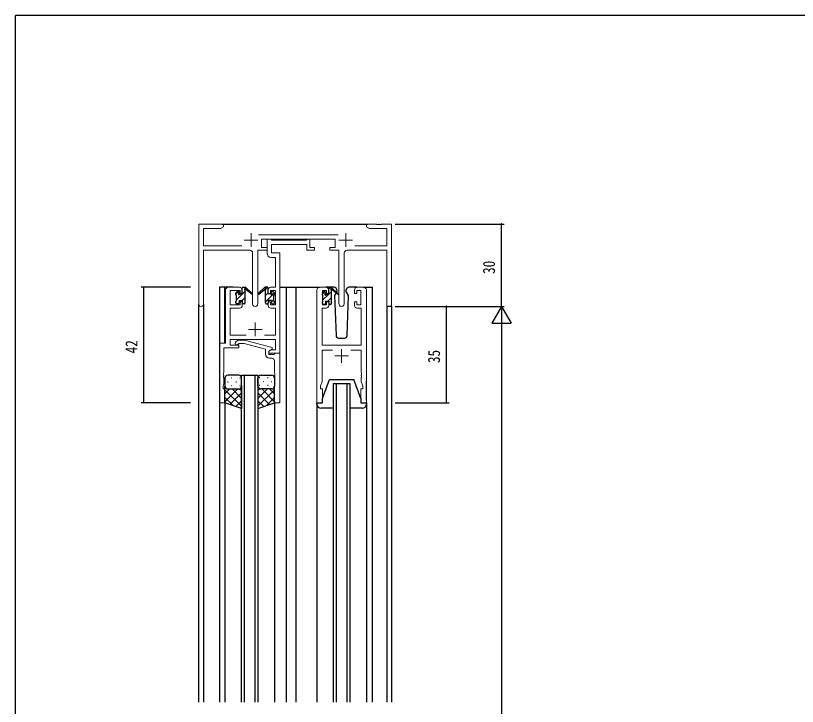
# Model space of a CAD drawing. Units: millimetres, scale not verified. Extents: x -397 to 397, y -282 to 282.
# Drawn here: x -393.9 to -109.6, y 28 to 279.3 of the extents above; entities that cross this region are included whole.
import ezdxf
from ezdxf.enums import TextEntityAlignment as Align

# ---------------------------------------------------------------- set-up
doc = ezdxf.new("R2010")
doc.units = ezdxf.units.MM
doc.header["$LTSCALE"] = 2
doc.layers.add('0-2_YKK_11', color=7, linetype='Continuous', lineweight=18)
for name, color, linetype in [('0-3_YKK_12', 2, 'Continuous'), ('0-4_YKK_13', 4, 'Continuous'), ('0-6_YKK_D', 6, 'Continuous'), ('0-7_YKK_ZWAK', 7, 'Continuous')]:
    doc.layers.add(name, color=color, linetype=linetype)
doc.styles.add('ＭＳ ゴシック', font='')
doc.styles.get('ＭＳ ゴシック').set_extended_font_data('MS Gothic')

msp = doc.modelspace()

# ---------------------------------------------------------------- linework, layer by layer
at = {"layer": '0-2_YKK_11', "color": 2}
for p, q in [((-308.273, 200.165), (-308.273, 195.165)), ((-273.873, 200.165), (-273.873, 195.165)), ((-310.773, 197.665), (-305.773, 197.665)), ((-276.373, 197.665), (-271.373, 197.665)), ((-309.273, 165.165), (-304.273, 165.165)), ((-306.773, 167.665), (-306.773, 162.665)), ((-275.373, 157.965), (-275.373, 152.965)), ((-277.873, 155.465), (-272.873, 155.465))]:
    msp.add_line(p, q, dxfattribs=at)
at = {"layer": '0-2_YKK_11'}
for p, q in [((-276.57, 199.595), (-305.581, 199.595)), ((-307.723, 192.965), (-307.723, 174.415)), ((-274.423, 174.415), (-274.423, 192.965)), ((-312.473, 180.465), (-316.573, 180.465)), ((-283.373, 180.465), (-281.073, 180.465)), ((-269.673, 180.465), (-267.373, 180.465)), ((-300.775, 154.665), (-301.575, 154.665))]:
    msp.add_line(p, q, dxfattribs=at)
for points in [[(-311.623, 195.595), (-325.643, 195.595), (-325.643, 201.835), (-319.364, 201.835), (-318.273, 202.465), (-318.273, 203.465), (-327.273, 203.465), (-327.273, 174.28)], [(-273.423, 193.965), (-258.903, 193.965), (-258.903, 173.465), (-257.273, 173.465), (-257.273, 203.465), (-260.814, 203.465), (-260.998, 203.345), (-261.548, 203.345), (-261.731, 203.465), (-261.814, 203.465), (-261.998, 203.345), (-262.548, 203.345), (-262.731, 203.465), (-266.273, 203.465), (-266.273, 202.465), (-265.182, 201.835), (-258.903, 201.835), (-258.903, 195.595), (-270.522, 195.595)], [(-317.573, 179.465), (-317.573, 160.095), (-319.773, 160.095), (-319.773, 138.465), (-317.773, 138.465), (-317.773, 143.465), (-318.473, 143.465), (-318.473, 144.465), (-318.143, 145.372), (-318.143, 147.507), (-318.263, 147.69), (-318.263, 148.24), (-318.143, 148.423), (-318.143, 148.507), (-318.263, 148.69), (-318.263, 149.24), (-318.143, 149.423), (-318.143, 158.465), (-312.773, 158.465), (-312.773, 159.465), (-315.943, 159.465), (-315.943, 161.465), (-299.403, 161.465), (-299.403, 157.765), (-300.907, 157.765), (-301.773, 157.265), (-301.773, 156.465), (-297.773, 156.465), (-297.773, 180.465), (-297.773, 192.965), (-300.843, 192.965), (-300.843, 196.035), (-288.073, 196.035), (-288.073, 193.965), (-285.173, 193.965), (-285.173, 194.965), (-286.873, 194.965), (-286.873, 197.965), (-287.773, 197.965), (-288.048, 197.785)], [(-305.823, 174.415), (-305.823, 193.965), (-302.473, 193.965), (-302.473, 194.965), (-304.473, 194.965), (-304.473, 197.965), (-277.673, 197.965), (-277.673, 194.965), (-279.673, 194.965), (-279.673, 193.965), (-276.323, 193.965), (-276.323, 174.415)], [(-288.048, 197.785), (-288.231, 197.665), (-300.684, 197.665), (-300.868, 197.785), (-301.143, 197.965), (-302.473, 197.965), (-302.473, 192.835)], [(-325.643, 174.28), (-325.643, 193.965), (-308.723, 193.965)], [(-300.973, 191.335), (-299.403, 191.335), (-299.403, 180.465), (-301.073, 180.465)], [(-311.473, 173.865), (-311.473, 175.165), (-312.273, 175.165), (-312.273, 174.065), (-315.943, 174.065), (-315.943, 179.265), (-312.273, 179.265), (-312.273, 178.165), (-311.473, 178.165), (-311.473, 179.465)], [(-302.073, 179.465), (-302.073, 178.165), (-301.273, 178.165), (-301.273, 179.265), (-299.403, 179.265), (-299.403, 174.065), (-301.273, 174.065), (-301.273, 175.165), (-302.073, 175.165), (-302.073, 173.865)], [(-278.723, 157.535), (-282.443, 157.535), (-282.443, 146.196), (-283.073, 144.465), (-283.073, 143.465), (-282.373, 143.465), (-282.373, 138.465), (-284.373, 138.465), (-284.373, 179.465)], [(-280.073, 179.465), (-280.073, 178.165), (-280.873, 178.165), (-280.873, 179.265), (-282.373, 179.265), (-282.373, 174.065), (-280.873, 174.065), (-280.873, 175.165), (-280.073, 175.165), (-280.073, 173.865)], [(-266.373, 179.465), (-266.373, 138.465), (-268.373, 138.465), (-268.373, 143.465), (-267.673, 143.465), (-267.673, 144.465), (-268.303, 146.196), (-268.303, 147.507), (-268.183, 147.69), (-268.183, 148.24), (-268.303, 148.423), (-268.303, 148.507), (-268.183, 148.69), (-268.183, 149.24), (-268.303, 149.423), (-268.303, 157.535), (-272.022, 157.535)], [(-270.673, 173.865), (-270.673, 175.165), (-269.873, 175.165), (-269.873, 174.065), (-268.373, 174.065), (-268.373, 179.265), (-269.873, 179.265), (-269.873, 178.165), (-270.673, 178.165), (-270.673, 179.465)], [(-310.123, 163.095), (-315.943, 163.095), (-315.943, 172.865), (-312.473, 172.865)], [(-301.073, 172.865), (-299.403, 172.865), (-299.403, 163.095), (-303.422, 163.095)], [(-281.073, 172.865), (-282.443, 172.865), (-282.443, 159.465), (-268.303, 159.465), (-268.303, 172.865), (-269.673, 172.865)], [(-313.899, 160.489), (-313.123, 161.265), (-310.678, 161.265), (-300.575, 158.558), (-300.575, 157.958), (-301.775, 157.265), (-301.775, 155.965), (-299.975, 155.965), (-299.775, 156.165), (-299.475, 156.465), (-297.775, 156.465)], [(-303.075, 156.165), (-303.075, 157.985), (-310.836, 160.065), (-312.626, 160.065), (-313.05, 159.641)], [(-297.775, 156.465), (-297.775, 138.465), (-299.775, 138.465), (-299.775, 147.507), (-299.655, 147.69), (-299.655, 148.24), (-299.775, 148.423), (-299.775, 148.507), (-299.655, 148.69), (-299.655, 149.24), (-299.775, 149.423), (-299.775, 153.665)]]:
    msp.add_lwpolyline(points, dxfattribs=at)
for centre, radius, start, end in [((-308.723, 192.965), 1, 0.00001, 89.99999), ((-273.423, 192.965), 1, 90.00001, 179.99999), ((-300.973, 192.835), 1.5, 180.00001, 269.99999), ((-316.573, 179.465), 1, 90.00001, 179.99999), ((-312.473, 179.465), 1, 0.00001, 89.99999), ((-301.073, 179.465), 1, 90.00001, 179.99999), ((-283.373, 179.465), 1, 90.00001, 179.99999), ((-281.073, 179.465), 1, 0.00001, 89.99999), ((-269.673, 179.465), 1, 90.00001, 179.99999), ((-267.373, 179.465), 1, 0.00001, 89.99999), ((-326.458, 174.28), 0.815, 179.99999, 0.00001), ((-312.473, 173.865), 1, 270.00001, 359.99999), ((-306.773, 174.415), 0.95, 179.99999, 0.00001), ((-301.073, 173.865), 1, 180.00001, 269.99999), ((-281.073, 173.865), 1, 270.00001, 359.99999), ((-275.373, 174.415), 0.95, 179.99999, 0.00001), ((-269.673, 173.865), 1, 180.00001, 269.99999), ((-313.475, 160.065), 0.6, 134.99999, 315.00001), ((-301.575, 156.165), 1.5, 180.00001, 269.99999), ((-300.775, 153.665), 1, 0.00001, 89.99999)]:
    msp.add_arc(centre, radius, start, end, dxfattribs=at)
at = {"layer": '0-3_YKK_12'}
for p, q in [((-318.773, 203.465), (-265.773, 203.465)), ((-319.773, 180.465), (-319.773, 29.465)), ((-314.773, 180.465), (-319.773, 180.465)), ((-317.773, 160.112), (-317.773, 180.465)), ((-297.773, 180.465), (-292.072, 180.465)), ((-295.573, 180.465), (-295.573, 29.465)), ((-292.072, 180.465), (-283.373, 180.465)), ((-292.072, 180.465), (-292.072, 29.465)), ((-267.373, 180.465), (-264.173, 180.464)), ((-264.173, 29.465), (-264.173, 180.464)), ((-327.273, 29.465), (-327.273, 174.28)), ((-325.643, 174.28), (-325.643, 29.465)), ((-258.903, 173.465), (-258.903, 29.465)), ((-257.273, 173.465), (-258.903, 173.465)), ((-257.273, 173.465), (-257.273, 29.465)), ((-311.775, 148.465), (-305.775, 148.465)), ((-311.775, 29.465), (-311.775, 148.465)), ((-310.775, 148.465), (-310.775, 29.465)), ((-306.775, 29.465), (-306.775, 148.465)), ((-305.775, 148.465), (-305.775, 29.465)), ((-278.373, 145.465), (-272.373, 145.465)), ((-278.373, 29.465), (-278.373, 145.465)), ((-277.373, 145.465), (-277.373, 29.465)), ((-273.373, 29.465), (-273.373, 145.465)), ((-272.373, 145.465), (-272.373, 29.465)), ((-317.773, 138.965), (-317.774, 29.465)), ((-299.775, 138.965), (-299.775, 29.465)), ((-284.373, 137.965), (-284.373, 29.465)), ((-266.373, 137.965), (-266.373, 29.465))]:
    msp.add_line(p, q, dxfattribs=at)
at = {"layer": '0-4_YKK_13'}
for p, q in [((-311.473, 178.065), (-311.473, 180.165)), ((-311.45, 180.281), (-311.289, 180.442)), ((-311.173, 180.465), (-310.383, 180.465)), ((-310.473, 179.965), (-310.473, 180.465)), ((-310.473, 174.765), (-310.473, 179.365)), ((-310.189, 180.395), (-308.007, 178.347)), ((-308.04, 178.002), (-310.18, 179.699)), ((-303.356, 180.395), (-305.538, 178.347)), ((-305.506, 178.002), (-303.366, 179.699)), ((-302.372, 180.465), (-303.163, 180.465)), ((-303.072, 179.965), (-303.072, 180.465)), ((-303.072, 174.765), (-303.072, 179.365)), ((-302.894, 179.856), (-302.295, 180.455)), ((-302.072, 178.065), (-302.072, 180.165)), ((-278.086, 180.465), (-281.073, 180.465)), ((-280.072, 177.865), (-280.072, 179.965)), ((-279.772, 180.265), (-278.982, 180.265)), ((-279.072, 179.765), (-279.072, 180.265)), ((-279.072, 174.565), (-279.072, 179.165)), ((-278.788, 180.194), (-276.606, 178.147)), ((-276.639, 177.802), (-278.779, 179.499)), ((-277.087, 179.5), (-277.068, 178.965)), ((-273.678, 178.965), (-273.659, 179.5)), ((-269.673, 180.465), (-272.659, 180.465)), ((-313.773, 177.958), (-312.714, 179.017)), ((-313.773, 177.765), (-313.773, 178.365)), ((-313.685, 178.577), (-313.185, 179.077)), ((-313.573, 175.913), (-310.473, 179.013)), ((-313.573, 175.465), (-313.573, 177.565)), ((-312.673, 178.865), (-312.673, 178.526)), ((-312.212, 178.065), (-311.473, 178.065)), ((-311.576, 175.665), (-310.473, 176.768)), ((-303.072, 175.188), (-299.791, 178.469)), ((-303.072, 177.433), (-302.072, 178.433)), ((-301.333, 178.065), (-302.072, 178.065)), ((-300.872, 178.865), (-300.872, 178.526)), ((-299.86, 178.577), (-300.36, 179.077)), ((-299.972, 175.465), (-299.972, 177.565)), ((-299.772, 177.765), (-299.772, 178.365)), ((-282.372, 177.928), (-281.394, 178.906)), ((-282.372, 177.565), (-282.372, 178.165)), ((-282.284, 178.377), (-281.784, 178.877)), ((-282.172, 175.883), (-280.19, 177.865)), ((-282.172, 175.265), (-282.172, 177.365)), ((-281.272, 178.665), (-281.272, 178.326)), ((-280.811, 177.865), (-280.072, 177.865)), ((-280.345, 175.465), (-279.072, 176.738)), ((-280.072, 177.983), (-279.072, 178.983)), ((-277.394, 178.401), (-277.915, 177.498)), ((-277.915, 177.498), (-277.406, 162.93)), ((-277.068, 178.965), (-277.212, 178.715)), ((-272.83, 177.498), (-273.678, 178.965)), ((-273.339, 162.93), (-272.83, 177.498)), ((-313.773, 174.765), (-313.773, 175.265)), ((-312.973, 174.465), (-313.473, 174.465)), ((-312.673, 175.665), (-311.473, 175.665)), ((-312.673, 175.665), (-312.673, 174.765)), ((-311.473, 175.665), (-311.473, 174.765)), ((-310.773, 174.465), (-311.173, 174.465)), ((-302.772, 174.465), (-302.372, 174.465)), ((-302.072, 175.665), (-302.072, 174.765)), ((-300.872, 175.665), (-302.072, 175.665)), ((-300.872, 175.143), (-299.972, 176.043)), ((-300.872, 175.665), (-300.872, 174.765)), ((-300.572, 174.465), (-300.072, 174.465)), ((-299.772, 174.765), (-299.772, 175.265)), ((-282.372, 174.565), (-282.372, 175.065)), ((-281.572, 174.265), (-282.072, 174.265)), ((-281.543, 174.266), (-281.274, 174.536)), ((-281.272, 175.465), (-280.072, 175.465)), ((-281.272, 175.465), (-281.272, 174.565)), ((-280.072, 175.465), (-280.072, 174.565)), ((-279.372, 174.265), (-279.772, 174.265)), ((-279.287, 174.277), (-279.084, 174.48)), ((-276.407, 161.965), (-274.338, 161.965)), ((-312.775, 148.465), (-316.775, 148.465)), ((-304.776, 148.465), (-300.776, 148.465)), ((-317.775, 147.465), (-317.775, 144.465)), ((-316.855, 146.102), (-316.655, 146.102)), ((-315.44, 147.517), (-315.24, 147.517)), ((-313.825, 146.102), (-313.625, 146.102)), ((-312.41, 147.517), (-312.21, 147.517)), ((-311.775, 144.465), (-311.775, 147.465)), ((-305.776, 144.465), (-305.776, 147.465)), ((-305.141, 147.517), (-305.341, 147.517)), ((-303.726, 146.102), (-303.926, 146.102)), ((-302.111, 147.517), (-302.311, 147.517)), ((-300.696, 146.102), (-300.896, 146.102)), ((-299.776, 147.465), (-299.776, 144.465)), ((-282.373, 139.965), (-279.773, 146.965)), ((-279.773, 146.965), (-270.973, 146.965)), ((-268.373, 139.965), (-270.973, 146.965)), ((-266.373, 139.449), (-266.373, 146.265)), ((-317.775, 138.465), (-317.775, 144.465)), ((-315.983, 143.465), (-317.775, 141.673)), ((-313.154, 143.465), (-317.775, 138.845)), ((-317.775, 143.197), (-311.775, 137.197)), ((-316.775, 143.465), (-313.175, 143.465)), ((-316.375, 143.465), (-312.775, 143.465)), ((-315.44, 144.687), (-315.24, 144.687)), ((-315.214, 143.465), (-311.775, 140.025)), ((-312.443, 143.522), (-311.775, 142.854)), ((-312.41, 144.687), (-312.21, 144.687)), ((-311.775, 144.687), (-311.775, 136.322)), ((-305.776, 144.687), (-305.776, 136.322)), ((-305.108, 143.522), (-305.776, 142.854)), ((-302.337, 143.465), (-305.776, 140.025)), ((-299.776, 143.197), (-305.776, 137.197)), ((-305.141, 144.687), (-305.341, 144.687)), ((-301.176, 143.465), (-304.776, 143.465)), ((-304.397, 143.465), (-299.776, 138.845)), ((-300.776, 143.465), (-304.376, 143.465)), ((-302.111, 144.687), (-302.311, 144.687)), ((-301.568, 143.465), (-299.776, 141.673)), ((-299.776, 138.465), (-299.776, 144.465)), ((-317.775, 140.368), (-314.814, 137.408)), ((-311.775, 142.017), (-315.97, 137.821)), ((-305.776, 142.017), (-301.581, 137.821)), ((-299.776, 140.368), (-302.737, 137.408)), ((-282.373, 138.465), (-282.373, 139.965)), ((-268.373, 139.965), (-268.373, 138.465)), ((-311.775, 136.322), (-317.775, 138.465)), ((-311.775, 139.188), (-313.886, 137.076)), ((-305.776, 139.188), (-303.665, 137.076)), ((-305.776, 136.322), (-299.776, 138.465)), ((-284.373, 138.465), (-282.373, 138.465)), ((-284.373, 137.965), (-284.373, 138.465)), ((-278.373, 136.465), (-282.873, 136.465)), ((-267.873, 136.465), (-272.373, 136.465)), ((-268.373, 138.465), (-266.373, 138.465)), ((-266.373, 138.465), (-266.373, 137.965))]:
    msp.add_line(p, q, dxfattribs=at)
for centre, radius, start, end in [((-312.973, 178.865), 0.3, 0, 135), ((-311.173, 180.165), 0.3, 90, 180), ((-310.473, 179.765), 0.2, 20.88332, 233.1301), ((-310.773, 179.365), 0.3, 0, 53.1301), ((-310.383, 180.165), 0.3, 49.89741, 90), ((-310.006, 179.943), 0.3, 200.88332, 234.62002), ((-303.539, 179.943), 0.3, 305.37998, 339.11668), ((-303.163, 180.165), 0.3, 90, 130.10259), ((-303.072, 179.765), 0.2, 306.8699, 159.11668), ((-302.772, 179.365), 0.3, 126.8699, 180), ((-302.372, 180.165), 0.3, 0, 90), ((-300.572, 178.865), 0.3, 45, 180), ((-279.772, 179.965), 0.3, 90, 180), ((-279.072, 179.565), 0.2, 20.88332, 233.1301), ((-279.372, 179.165), 0.3, 0, 53.1301), ((-278.982, 179.965), 0.3, 49.89741, 90), ((-278.605, 179.743), 0.3, 200.88332, 234.62002), ((-278.086, 179.465), 1, 2, 90), ((-272.659, 179.465), 1, 90, 178), ((-313.473, 178.365), 0.3, 135, 180), ((-313.573, 177.765), 0.2, 180, 270), ((-312.673, 178.065), 0.25, 123.05573, 326.94427), ((-312.973, 178.526), 0.3, 303.05573, 0), ((-312.212, 177.765), 0.3, 90, 146.94427), ((-307.924, 178.165), 0.2, 234.62002, 114.62002), ((-305.622, 178.165), 0.2, 65.37998, 305.37998), ((-301.333, 177.765), 0.3, 33.05573, 90), ((-300.872, 178.065), 0.25, 213.05573, 56.94427), ((-300.572, 178.526), 0.3, 180, 236.94427), ((-299.972, 177.765), 0.2, 270, 0), ((-300.072, 178.365), 0.3, 0, 45), ((-282.072, 178.165), 0.3, 135, 180), ((-282.172, 177.565), 0.2, 180, 270), ((-281.572, 178.665), 0.3, 0, 135), ((-281.272, 177.865), 0.25, 123.05573, 326.94427), ((-281.572, 178.326), 0.3, 303.05573, 0), ((-280.811, 177.565), 0.3, 90, 146.94427), ((-276.523, 177.965), 0.2, 234.62002, 114.62002), ((-313.573, 175.265), 0.2, 90, 180), ((-313.473, 174.765), 0.3, 180, 270), ((-312.973, 174.765), 0.3, 270, 0), ((-311.173, 174.765), 0.3, 180, 270), ((-310.773, 174.765), 0.3, 270, 0), ((-302.772, 174.765), 0.3, 180, 270), ((-302.372, 174.765), 0.3, 270, 0), ((-300.572, 174.765), 0.3, 180, 270), ((-300.072, 174.765), 0.3, 270, 0), ((-299.972, 175.265), 0.2, 0, 90), ((-282.172, 175.065), 0.2, 90, 180), ((-282.072, 174.565), 0.3, 180, 270), ((-281.572, 174.565), 0.3, 270, 0), ((-279.772, 174.565), 0.3, 180, 270), ((-279.372, 174.565), 0.3, 270, 0), ((-276.407, 162.965), 1, 182, 270), ((-274.338, 162.965), 1, 270, 358), ((-316.775, 147.465), 1, 90, 180), ((-312.775, 147.465), 1, 0, 90), ((-304.776, 147.465), 1, 90, 180), ((-300.776, 147.465), 1, 0, 90), ((-316.775, 144.465), 1, 180, 270), ((-316.775, 144.465), 1, 180, 270), ((-312.775, 144.465), 1, 270, 0), ((-312.775, 144.465), 1, 270, 0), ((-304.776, 144.465), 1, 180, 270), ((-304.776, 144.465), 1, 180, 270), ((-300.776, 144.465), 1, 270, 0), ((-300.776, 144.465), 1, 270, 0), ((-282.873, 137.965), 1.5, 180, 270), ((-267.873, 137.965), 1.5, 270, 0)]:
    msp.add_arc(centre, radius, start, end, dxfattribs=at)
at = {"layer": '0-6_YKK_D'}
for p, q in [((-255.903, 203.465), (-216.273, 203.465)), ((-217.273, 173.465), (-217.273, 203.465)), ((-330.273, 180.465), (-348.273, 180.465)), ((-347.273, 138.465), (-347.273, 180.465)), ((-255.903, 173.465), (-236.273, 173.465)), ((-255.903, 173.465), (-216.273, 173.465)), ((-255.903, 173.465), (-216.273, 173.465)), ((-237.273, 138.465), (-237.273, 173.465)), ((-217.273, 173.465), (-220.773, 167.403)), ((-217.273, 173.465), (-217.273, 161.341)), ((-217.273, 173.465), (-213.773, 167.403)), ((-220.773, 167.403), (-213.773, 167.403)), ((-217.273, 166.465), (-217.273, -119.535)), ((-330.273, 138.465), (-348.273, 138.465)), ((-255.903, 138.465), (-236.273, 138.465))]:
    msp.add_line(p, q, dxfattribs=at)
for centre, start, end in [((-217.273, 203.465), 90, 270), ((-217.273, 203.465), 270, 90), ((-347.273, 180.465), 90, 270), ((-347.273, 180.465), 270, 90), ((-237.273, 173.465), 90, 270), ((-237.273, 173.465), 270, 90), ((-347.273, 138.465), 90, 270), ((-347.273, 138.465), 270, 90), ((-237.273, 138.465), 90, 270), ((-237.273, 138.465), 270, 90)]:
    msp.add_arc(centre, 0.106, start, end, dxfattribs=at)
at = {"layer": '0-7_YKK_ZWAK'}
for p in [(376.1, 279.325), (-393.9, -245.675)]:
    msp.add_line(p, (-393.9, 279.325), dxfattribs=at)

# ---------------------------------------------------------------- texts
at = {"layer": '0-6_YKK_D', "style": 'ＭＳ ゴシック', "width": 0.8}
for s, p in [('30', (-218.273, 185.334)), ('42', (-348.273, 156.419)), ('35', (-238.273, 152.895))]:
    msp.add_text(s, height=4.399, rotation=90, dxfattribs=at).set_placement(p, align=Align.BOTTOM_LEFT)

doc.saveas('drawing.dxf')
